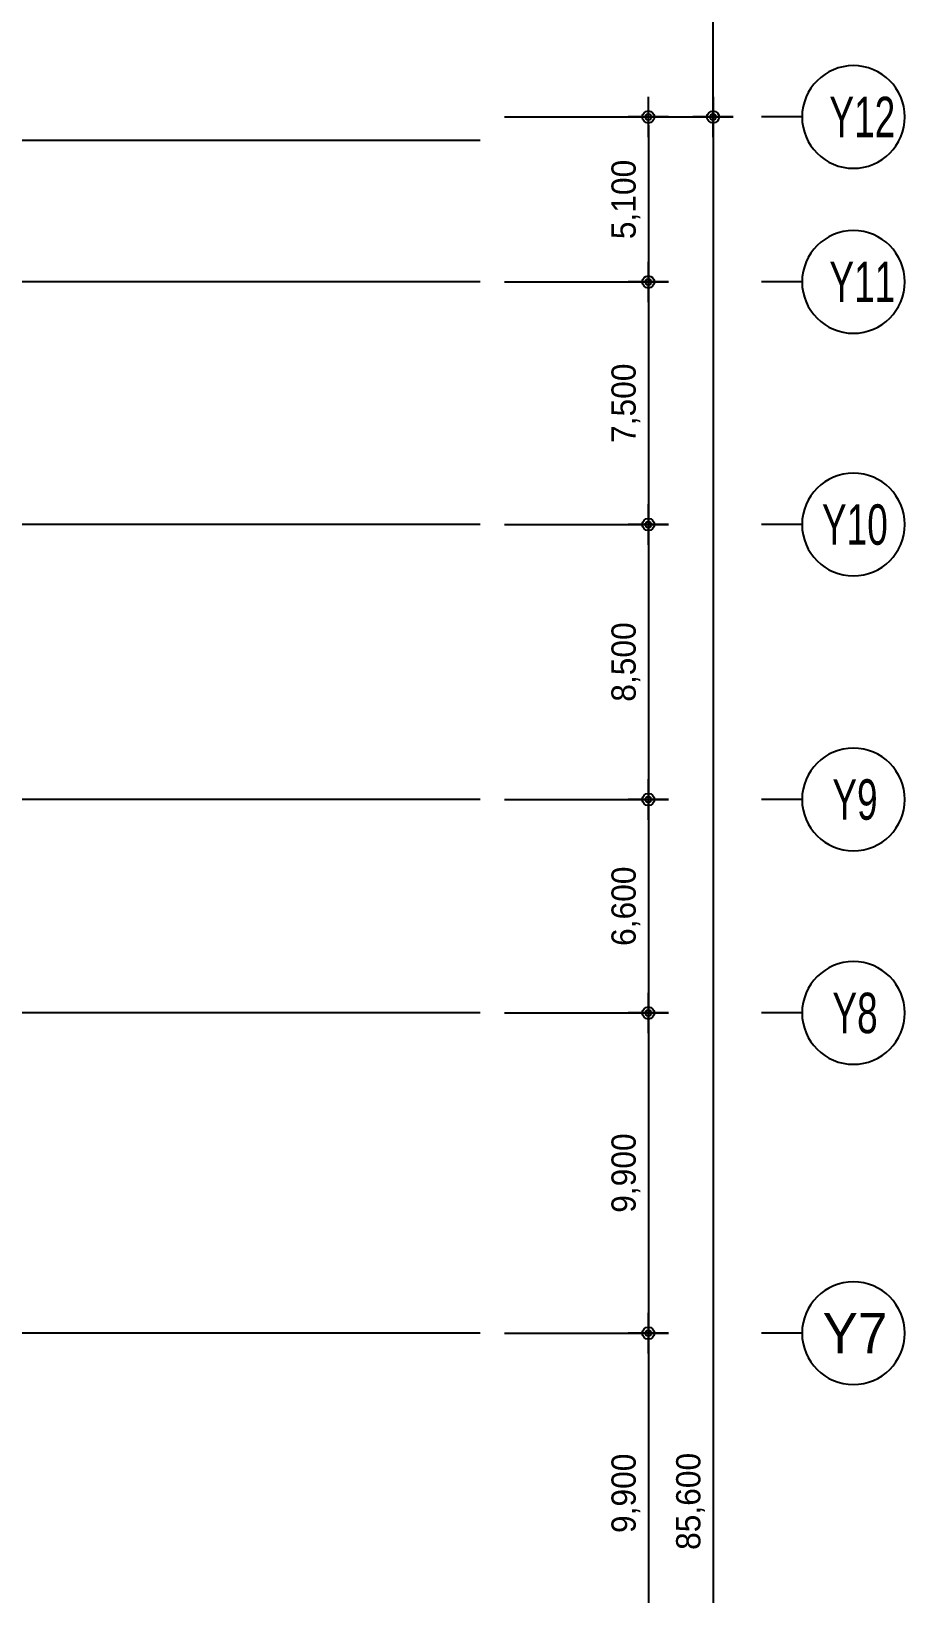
# Model space of a CAD drawing. Header units: metres. Extents: x 630750 to 860239, y 578133 to 726633.
# Drawn here: x 783110 to 810111, y 651255 to 699561 of the extents above; entities that cross this region are included whole.
import ezdxf
from ezdxf.enums import TextEntityAlignment as Align

# ---------------------------------------------------------------- set-up
doc = ezdxf.new("R2010")
doc.units = ezdxf.units.M
doc.header["$LTSCALE"] = 300
doc.layers.get('Defpoints').update_dxf_attribs({"color": 8})
for name, color, linetype in [('A-CEN-1', 1, 'Continuous'), ('A-DIM', 7, 'Continuous'), ('A-GRID-DIMS', 14, 'Continuous'), ('DIM', 7, 'Continuous')]:
    doc.layers.add(name, color=color, linetype=linetype)
doc.styles.add('TEXT(돋음)', font='')
doc.styles.add('돋움', font='')
doc.styles.get('TEXT(돋음)').set_extended_font_data('Dotum')
doc.styles.get('돋움').set_extended_font_data('Dotum')
doc.dimstyles.new('DIM250', dxfattribs={"dimscale": 250, "dimtxt": 3, "dimasz": 1, "dimexe": 2, "dimexo": 3, "dimgap": 1, "dimtad": 1, "dimdec": 0, "dimzin": 0, "dimdsep": 46, "dimlunit": 6, "dimtxsty": 'TEXT(돋음)', "dimblk": 'Z_DOT', "dimcen": 2.5, "dimdle": 2, "dimclrd": 256, "dimclre": 256, "dimclrt": 3, "dimadec": 0, "dimazin": 0, "dimtfac": 1, "dimtdec": 0, "dimtix": 1, "dimtmove": 2, "dimatfit": 3, "dimldrblk": 'Z_DOT', "dimfxl": 1, "dimtolj": 1, "dimtzin": 0, "dimarcsym": 0})

# ---------------------------------------------------------------- blocks, each defined once
blk = doc.blocks.new('Z_DOT')
at = {"layer": 'DIM', "color": 7}
for p, q in [((0, -2.5), (0, 2.5)), ((-2.5, 0), (2.5, 0))]:
    blk.add_line(p, q, dxfattribs=at)
for radius in [0.75, 0.375]:
    blk.add_circle((0, 0), radius, dxfattribs=at)
blk = doc.blocks.new('*D54')
at = {"layer": 'A-DIM', "lineweight": -2, "transparency": 16777216}
for p, q in [((797736, 696910), (804686, 696910)), ((804186, 696660), (804186, 611560)), ((797736, 611310), (804686, 611310))]:
    blk.add_line(p, q, dxfattribs=at)
at = {"layer": 'Defpoints', "color": 0, "transparency": 16777216}
for p in [(796986, 696910), (796986, 611310), (804186, 611310)]:
    blk.add_point(p, dxfattribs=at)
at = {"layer": 'A-DIM', "lineweight": -2, "transparency": 16777216, "xscale": 250, "yscale": 250, "zscale": 250}
for p, rotation in [((804186, 696910), 90), ((804186, 611310), 270)]:
    blk.add_blockref('Z_DOT', p, dxfattribs=dict(at, rotation=rotation))
at = {"layer": 'A-DIM', "color": 3, "transparency": 16777216, "insert": (803489, 654110), "char_height": 750, "attachment_point": 5, "rotation": 90, "style": 'TEXT(돋음)'}
blk.add_mtext('\\A1;85,600', dxfattribs=at)
blk = doc.blocks.new('*D73')
at = {"layer": 'A-DIM', "lineweight": -2, "transparency": 16777216}
for p, q in [((797736, 696910), (802686, 696910)), ((802186, 696660), (802186, 692060)), ((797736, 691810), (802686, 691810))]:
    blk.add_line(p, q, dxfattribs=at)
at = {"layer": 'Defpoints', "color": 0, "transparency": 16777216}
for p in [(796986, 696910), (796986, 691810), (802186, 691810)]:
    blk.add_point(p, dxfattribs=at)
at = {"layer": 'A-DIM', "lineweight": -2, "transparency": 16777216, "xscale": 250, "yscale": 250, "zscale": 250}
for p, rotation in [((802186, 696910), 90), ((802186, 691810), 270)]:
    blk.add_blockref('Z_DOT', p, dxfattribs=dict(at, rotation=rotation))
at = {"layer": 'A-DIM', "color": 3, "transparency": 16777216, "insert": (801489, 694360), "char_height": 750, "attachment_point": 5, "rotation": 90, "style": 'TEXT(돋음)'}
blk.add_mtext('\\A1;5,100', dxfattribs=at)
blk = doc.blocks.new('*D74')
at = {"layer": 'A-DIM', "lineweight": -2, "transparency": 16777216}
for p, q in [((797736, 691810), (802686, 691810)), ((802186, 691560), (802186, 684560)), ((797736, 684310), (802686, 684310))]:
    blk.add_line(p, q, dxfattribs=at)
at = {"layer": 'Defpoints', "color": 0, "transparency": 16777216}
for p in [(796986, 691810), (796986, 684310), (802186, 684310)]:
    blk.add_point(p, dxfattribs=at)
at = {"layer": 'A-DIM', "lineweight": -2, "transparency": 16777216, "xscale": 250, "yscale": 250, "zscale": 250}
for p, rotation in [((802186, 691810), 90), ((802186, 684310), 270)]:
    blk.add_blockref('Z_DOT', p, dxfattribs=dict(at, rotation=rotation))
at = {"layer": 'A-DIM', "color": 3, "transparency": 16777216, "insert": (801489, 688060), "char_height": 750, "attachment_point": 5, "rotation": 90, "style": 'TEXT(돋음)'}
blk.add_mtext('\\A1;7,500', dxfattribs=at)
blk = doc.blocks.new('*D75')
at = {"layer": 'A-DIM', "lineweight": -2, "transparency": 16777216}
for p, q in [((797736, 684310), (802686, 684310)), ((802186, 684060), (802186, 676060)), ((797736, 675810), (802686, 675810))]:
    blk.add_line(p, q, dxfattribs=at)
at = {"layer": 'Defpoints', "color": 0, "transparency": 16777216}
for p in [(796986, 684310), (796986, 675810), (802186, 675810)]:
    blk.add_point(p, dxfattribs=at)
at = {"layer": 'A-DIM', "lineweight": -2, "transparency": 16777216, "xscale": 250, "yscale": 250, "zscale": 250}
for p, rotation in [((802186, 684310), 90), ((802186, 675810), 270)]:
    blk.add_blockref('Z_DOT', p, dxfattribs=dict(at, rotation=rotation))
at = {"layer": 'A-DIM', "color": 3, "transparency": 16777216, "insert": (801489, 680060), "char_height": 750, "attachment_point": 5, "rotation": 90, "style": 'TEXT(돋음)'}
blk.add_mtext('\\A1;8,500', dxfattribs=at)
blk = doc.blocks.new('*D76')
at = {"layer": 'A-DIM', "lineweight": -2, "transparency": 16777216}
for p, q in [((797736, 675810), (802686, 675810)), ((802186, 675560), (802186, 669460)), ((797736, 669210), (802686, 669210))]:
    blk.add_line(p, q, dxfattribs=at)
at = {"layer": 'Defpoints', "color": 0, "transparency": 16777216}
for p in [(796986, 675810), (796986, 669210), (802186, 669210)]:
    blk.add_point(p, dxfattribs=at)
at = {"layer": 'A-DIM', "lineweight": -2, "transparency": 16777216, "xscale": 250, "yscale": 250, "zscale": 250}
for p, rotation in [((802186, 675810), 90), ((802186, 669210), 270)]:
    blk.add_blockref('Z_DOT', p, dxfattribs=dict(at, rotation=rotation))
at = {"layer": 'A-DIM', "color": 3, "transparency": 16777216, "insert": (801489, 672510), "char_height": 750, "attachment_point": 5, "rotation": 90, "style": 'TEXT(돋음)'}
blk.add_mtext('\\A1;6,600', dxfattribs=at)
blk = doc.blocks.new('*D77')
at = {"layer": 'A-DIM', "lineweight": -2, "transparency": 16777216}
for p, q in [((797736, 669210), (802686, 669210)), ((802186, 668960), (802186, 659560)), ((797736, 659310), (802686, 659310))]:
    blk.add_line(p, q, dxfattribs=at)
at = {"layer": 'Defpoints', "color": 0, "transparency": 16777216}
for p in [(796986, 669210), (796986, 659310), (802186, 659310)]:
    blk.add_point(p, dxfattribs=at)
at = {"layer": 'A-DIM', "lineweight": -2, "transparency": 16777216, "xscale": 250, "yscale": 250, "zscale": 250}
for p, rotation in [((802186, 669210), 90), ((802186, 659310), 270)]:
    blk.add_blockref('Z_DOT', p, dxfattribs=dict(at, rotation=rotation))
at = {"layer": 'A-DIM', "color": 3, "transparency": 16777216, "insert": (801489, 664260), "char_height": 750, "attachment_point": 5, "rotation": 90, "style": 'TEXT(돋음)'}
blk.add_mtext('\\A1;9,900', dxfattribs=at)
blk = doc.blocks.new('*D78')
at = {"layer": 'A-DIM', "lineweight": -2, "transparency": 16777216}
for p, q in [((797736, 659310), (802686, 659310)), ((802186, 659060), (802186, 649660)), ((797736, 649410), (802686, 649410))]:
    blk.add_line(p, q, dxfattribs=at)
at = {"layer": 'Defpoints', "color": 0, "transparency": 16777216}
for p in [(796986, 659310), (796986, 649410), (802186, 649410)]:
    blk.add_point(p, dxfattribs=at)
at = {"layer": 'A-DIM', "lineweight": -2, "transparency": 16777216, "xscale": 250, "yscale": 250, "zscale": 250}
for p, rotation in [((802186, 659310), 90), ((802186, 649410), 270)]:
    blk.add_blockref('Z_DOT', p, dxfattribs=dict(at, rotation=rotation))
at = {"layer": 'A-DIM', "color": 3, "transparency": 16777216, "insert": (801489, 654360), "char_height": 750, "attachment_point": 5, "rotation": 90, "style": 'TEXT(돋음)'}
blk.add_mtext('\\A1;9,900', dxfattribs=at)
blk = doc.blocks.new('*D95')
at = {"layer": 'A-DIM', "lineweight": -2, "transparency": 16777216}
for p, q in [((797736, 713808), (804686, 713808)), ((804186, 697160), (804186, 713558)), ((797736, 696910), (804686, 696910))]:
    blk.add_line(p, q, dxfattribs=at)
at = {"layer": 'Defpoints', "color": 0, "transparency": 16777216}
for p in [(796986, 713808), (804186, 713808), (796986, 696910)]:
    blk.add_point(p, dxfattribs=at)
at = {"layer": 'A-DIM', "lineweight": -2, "transparency": 16777216, "xscale": 250, "yscale": 250, "zscale": 250}
for p, rotation in [((804186, 713808), 90), ((804186, 696910), 270)]:
    blk.add_blockref('Z_DOT', p, dxfattribs=dict(at, rotation=rotation))
at = {"layer": 'A-DIM', "color": 3, "transparency": 16777216, "insert": (803489, 705359), "char_height": 750, "attachment_point": 5, "rotation": 90, "style": 'TEXT(돋음)'}
blk.add_mtext('\\A1;16,898', dxfattribs=at)
blk = doc.blocks.new('주열마킹')
blk.add_line((0, 5), (0, 0))
blk.add_circle((0, 11.35), 6.35)
at = {"color": 3, "style": '돋움'}
blk.add_attdef('NO', text='', height=5, dxfattribs=at).set_placement((0, 11.35), align=Align.MIDDLE_CENTER)
blk = doc.blocks.new('*D127')
at = {"layer": 'A-DIM', "lineweight": -2, "transparency": 16777216}
for p, q in [((797736, 696910), (804686, 696910)), ((804186, 696660), (804186, 611560)), ((797736, 611310), (804686, 611310))]:
    blk.add_line(p, q, dxfattribs=at)
at = {"layer": 'Defpoints', "color": 0, "transparency": 16777216}
for p in [(796986, 696910), (796986, 611310), (804186, 611310)]:
    blk.add_point(p, dxfattribs=at)
at = {"layer": 'A-DIM', "lineweight": -2, "transparency": 16777216, "xscale": 250, "yscale": 250, "zscale": 250}
for p, rotation in [((804186, 696910), 90), ((804186, 611310), 270)]:
    blk.add_blockref('Z_DOT', p, dxfattribs=dict(at, rotation=rotation))
at = {"layer": 'A-DIM', "color": 3, "transparency": 16777216, "insert": (803489, 654110), "char_height": 750, "attachment_point": 5, "rotation": 90, "style": 'TEXT(돋음)'}
blk.add_mtext('\\A1;85,600', dxfattribs=at)
blk = doc.blocks.new('*D146')
at = {"layer": 'A-DIM', "lineweight": -2, "transparency": 16777216}
for p, q in [((797736, 696910), (802686, 696910)), ((802186, 696660), (802186, 692060)), ((797736, 691810), (802686, 691810))]:
    blk.add_line(p, q, dxfattribs=at)
at = {"layer": 'Defpoints', "color": 0, "transparency": 16777216}
for p in [(796986, 696910), (796986, 691810), (802186, 691810)]:
    blk.add_point(p, dxfattribs=at)
at = {"layer": 'A-DIM', "lineweight": -2, "transparency": 16777216, "xscale": 250, "yscale": 250, "zscale": 250}
for p, rotation in [((802186, 696910), 90), ((802186, 691810), 270)]:
    blk.add_blockref('Z_DOT', p, dxfattribs=dict(at, rotation=rotation))
at = {"layer": 'A-DIM', "color": 3, "transparency": 16777216, "insert": (801489, 694360), "char_height": 750, "attachment_point": 5, "rotation": 90, "style": 'TEXT(돋음)'}
blk.add_mtext('\\A1;5,100', dxfattribs=at)
blk = doc.blocks.new('*D147')
at = {"layer": 'A-DIM', "lineweight": -2, "transparency": 16777216}
for p, q in [((797736, 691810), (802686, 691810)), ((802186, 691560), (802186, 684560)), ((797736, 684310), (802686, 684310))]:
    blk.add_line(p, q, dxfattribs=at)
at = {"layer": 'Defpoints', "color": 0, "transparency": 16777216}
for p in [(796986, 691810), (796986, 684310), (802186, 684310)]:
    blk.add_point(p, dxfattribs=at)
at = {"layer": 'A-DIM', "lineweight": -2, "transparency": 16777216, "xscale": 250, "yscale": 250, "zscale": 250}
for p, rotation in [((802186, 691810), 90), ((802186, 684310), 270)]:
    blk.add_blockref('Z_DOT', p, dxfattribs=dict(at, rotation=rotation))
at = {"layer": 'A-DIM', "color": 3, "transparency": 16777216, "insert": (801489, 688060), "char_height": 750, "attachment_point": 5, "rotation": 90, "style": 'TEXT(돋음)'}
blk.add_mtext('\\A1;7,500', dxfattribs=at)
blk = doc.blocks.new('*D148')
at = {"layer": 'A-DIM', "lineweight": -2, "transparency": 16777216}
for p, q in [((797736, 684310), (802686, 684310)), ((802186, 684060), (802186, 676060)), ((797736, 675810), (802686, 675810))]:
    blk.add_line(p, q, dxfattribs=at)
at = {"layer": 'Defpoints', "color": 0, "transparency": 16777216}
for p in [(796986, 684310), (796986, 675810), (802186, 675810)]:
    blk.add_point(p, dxfattribs=at)
at = {"layer": 'A-DIM', "lineweight": -2, "transparency": 16777216, "xscale": 250, "yscale": 250, "zscale": 250}
for p, rotation in [((802186, 684310), 90), ((802186, 675810), 270)]:
    blk.add_blockref('Z_DOT', p, dxfattribs=dict(at, rotation=rotation))
at = {"layer": 'A-DIM', "color": 3, "transparency": 16777216, "insert": (801489, 680060), "char_height": 750, "attachment_point": 5, "rotation": 90, "style": 'TEXT(돋음)'}
blk.add_mtext('\\A1;8,500', dxfattribs=at)
blk = doc.blocks.new('*D149')
at = {"layer": 'A-DIM', "lineweight": -2, "transparency": 16777216}
for p, q in [((797736, 675810), (802686, 675810)), ((802186, 675560), (802186, 669460)), ((797736, 669210), (802686, 669210))]:
    blk.add_line(p, q, dxfattribs=at)
at = {"layer": 'Defpoints', "color": 0, "transparency": 16777216}
for p in [(796986, 675810), (796986, 669210), (802186, 669210)]:
    blk.add_point(p, dxfattribs=at)
at = {"layer": 'A-DIM', "lineweight": -2, "transparency": 16777216, "xscale": 250, "yscale": 250, "zscale": 250}
for p, rotation in [((802186, 675810), 90), ((802186, 669210), 270)]:
    blk.add_blockref('Z_DOT', p, dxfattribs=dict(at, rotation=rotation))
at = {"layer": 'A-DIM', "color": 3, "transparency": 16777216, "insert": (801489, 672510), "char_height": 750, "attachment_point": 5, "rotation": 90, "style": 'TEXT(돋음)'}
blk.add_mtext('\\A1;6,600', dxfattribs=at)
blk = doc.blocks.new('*D150')
at = {"layer": 'A-DIM', "lineweight": -2, "transparency": 16777216}
for p, q in [((797736, 669210), (802686, 669210)), ((802186, 668960), (802186, 659560)), ((797736, 659310), (802686, 659310))]:
    blk.add_line(p, q, dxfattribs=at)
at = {"layer": 'Defpoints', "color": 0, "transparency": 16777216}
for p in [(796986, 669210), (796986, 659310), (802186, 659310)]:
    blk.add_point(p, dxfattribs=at)
at = {"layer": 'A-DIM', "lineweight": -2, "transparency": 16777216, "xscale": 250, "yscale": 250, "zscale": 250}
for p, rotation in [((802186, 669210), 90), ((802186, 659310), 270)]:
    blk.add_blockref('Z_DOT', p, dxfattribs=dict(at, rotation=rotation))
at = {"layer": 'A-DIM', "color": 3, "transparency": 16777216, "insert": (801489, 664260), "char_height": 750, "attachment_point": 5, "rotation": 90, "style": 'TEXT(돋음)'}
blk.add_mtext('\\A1;9,900', dxfattribs=at)
blk = doc.blocks.new('*D151')
at = {"layer": 'A-DIM', "lineweight": -2, "transparency": 16777216}
for p, q in [((797736, 659310), (802686, 659310)), ((802186, 659060), (802186, 649660)), ((797736, 649410), (802686, 649410))]:
    blk.add_line(p, q, dxfattribs=at)
at = {"layer": 'Defpoints', "color": 0, "transparency": 16777216}
for p in [(796986, 659310), (796986, 649410), (802186, 649410)]:
    blk.add_point(p, dxfattribs=at)
at = {"layer": 'A-DIM', "lineweight": -2, "transparency": 16777216, "xscale": 250, "yscale": 250, "zscale": 250}
for p, rotation in [((802186, 659310), 90), ((802186, 649410), 270)]:
    blk.add_blockref('Z_DOT', p, dxfattribs=dict(at, rotation=rotation))
at = {"layer": 'A-DIM', "color": 3, "transparency": 16777216, "insert": (801489, 654360), "char_height": 750, "attachment_point": 5, "rotation": 90, "style": 'TEXT(돋음)'}
blk.add_mtext('\\A1;9,900', dxfattribs=at)
blk = doc.blocks.new('*D168')
at = {"layer": 'A-DIM', "lineweight": -2, "transparency": 16777216}
for p, q in [((797736, 713808), (804686, 713808)), ((804186, 697160), (804186, 713558)), ((797736, 696910), (804686, 696910))]:
    blk.add_line(p, q, dxfattribs=at)
at = {"layer": 'Defpoints', "color": 0, "transparency": 16777216}
for p in [(796986, 713808), (804186, 713808), (796986, 696910)]:
    blk.add_point(p, dxfattribs=at)
at = {"layer": 'A-DIM', "lineweight": -2, "transparency": 16777216, "xscale": 250, "yscale": 250, "zscale": 250}
for p, rotation in [((804186, 713808), 90), ((804186, 696910), 270)]:
    blk.add_blockref('Z_DOT', p, dxfattribs=dict(at, rotation=rotation))
at = {"layer": 'A-DIM', "color": 3, "transparency": 16777216, "insert": (803489, 705359), "char_height": 750, "attachment_point": 5, "rotation": 90, "style": 'TEXT(돋음)'}
blk.add_mtext('\\A1;16,898', dxfattribs=at)

msp = doc.modelspace()

# ---------------------------------------------------------------- linework, layer by layer
at = {"layer": 'A-CEN-1', "linetype": 'Continuous'}
for p, q in [((796986.4, 696181.7), (657202.6, 696181.7)), ((796986.4, 691810.2), (657202.6, 691810.2)), ((796986.4, 684310.2), (657202.6, 684310.2)), ((796986.4, 675810.2), (657202.6, 675810.2)), ((796986.4, 669210.2), (657202.6, 669210.2)), ((796986.4, 659310.2), (657202.6, 659310.2))]:
    msp.add_line(p, q, dxfattribs=at)

# ---------------------------------------------------------------- block references
at = {"layer": 'A-GRID-DIMS'}
ref = msp.add_blockref('주열마킹', (805686.4, 696910.2), dxfattribs=dict(at, xscale=-250.0000000008149, yscale=250, zscale=250, rotation=269.9999997677735))
ref.add_attrib('NO', 'Y12', dxfattribs={"layer": '0', "color": 3, "height": 1250, "rotation": 360, "style": '돋움', "width": 0.7}).set_placement((808799.3, 696910.2, 0), align=Align.MIDDLE_CENTER)
ref = msp.add_blockref('주열마킹', (805686.4, 696910.2), dxfattribs=dict(at, xscale=-250.0000000008149, yscale=250, zscale=250, rotation=269.9999997677735))
ref.add_attrib('NO', 'Y12', dxfattribs={"layer": '0', "color": 3, "height": 1250, "rotation": 360, "style": '돋움', "width": 0.7}).set_placement((808799.3, 696910.2, 0), align=Align.MIDDLE_CENTER)
ref = msp.add_blockref('주열마킹', (805686.4, 691810.2), dxfattribs=dict(at, xscale=-250.0000000008149, yscale=250, zscale=250, rotation=269.9999997677735))
ref.add_attrib('NO', 'Y11', dxfattribs={"layer": '0', "color": 3, "height": 1250, "rotation": 360, "style": '돋움', "width": 0.7}).set_placement((808799.3, 691810.2, 0), align=Align.MIDDLE_CENTER)
ref = msp.add_blockref('주열마킹', (805686.4, 691810.2), dxfattribs=dict(at, xscale=-250.0000000008149, yscale=250, zscale=250, rotation=269.9999997677735))
ref.add_attrib('NO', 'Y11', dxfattribs={"layer": '0', "color": 3, "height": 1250, "rotation": 360, "style": '돋움', "width": 0.7}).set_placement((808799.3, 691810.2, 0), align=Align.MIDDLE_CENTER)
ref = msp.add_blockref('주열마킹', (805686.4, 684310.2), dxfattribs=dict(at, xscale=-250.0000000008149, yscale=250, zscale=250, rotation=269.9999997677735))
ref.add_attrib('NO', 'Y10', dxfattribs={"layer": '0', "color": 3, "height": 1250, "rotation": 360, "style": '돋움', "width": 0.7}).set_placement((808570.2, 684310.2, 0), align=Align.MIDDLE_CENTER)
ref = msp.add_blockref('주열마킹', (805686.4, 684310.2), dxfattribs=dict(at, xscale=-250.0000000008149, yscale=250, zscale=250, rotation=269.9999997677735))
ref.add_attrib('NO', 'Y10', dxfattribs={"layer": '0', "color": 3, "height": 1250, "rotation": 360, "style": '돋움', "width": 0.7}).set_placement((808570.2, 684310.2, 0), align=Align.MIDDLE_CENTER)
ref = msp.add_blockref('주열마킹', (805686.3, 675810.2), dxfattribs=dict(at, xscale=-250.0000000008149, yscale=250, zscale=250, rotation=269.9999997677735))
ref.add_attrib('NO', 'Y9', dxfattribs={"layer": '0', "color": 3, "height": 1250, "rotation": 360, "style": '돋움', "width": 0.7}).set_placement((808572.5, 675810.2, 0), align=Align.MIDDLE_CENTER)
ref = msp.add_blockref('주열마킹', (805686.3, 675810.2), dxfattribs=dict(at, xscale=-250.0000000008149, yscale=250, zscale=250, rotation=269.9999997677735))
ref.add_attrib('NO', 'Y9', dxfattribs={"layer": '0', "color": 3, "height": 1250, "rotation": 360, "style": '돋움', "width": 0.7}).set_placement((808572.5, 675810.2, 0), align=Align.MIDDLE_CENTER)
ref = msp.add_blockref('주열마킹', (805686.3, 669210.2), dxfattribs=dict(at, xscale=-250.0000000008149, yscale=250, zscale=250, rotation=269.9999997677735))
ref.add_attrib('NO', 'Y8', dxfattribs={"layer": '0', "color": 3, "height": 1250, "rotation": 360, "style": '돋움', "width": 0.7}).set_placement((808574.9, 669210.2, 0), align=Align.MIDDLE_CENTER)
ref = msp.add_blockref('주열마킹', (805686.3, 669210.2), dxfattribs=dict(at, xscale=-250.0000000008149, yscale=250, zscale=250, rotation=269.9999997677735))
ref.add_attrib('NO', 'Y8', dxfattribs={"layer": '0', "color": 3, "height": 1250, "rotation": 360, "style": '돋움', "width": 0.7}).set_placement((808574.9, 669210.2, 0), align=Align.MIDDLE_CENTER)
ref = msp.add_blockref('주열마킹', (805686.3, 659310.2), dxfattribs=dict(at, xscale=-250.0000000008149, yscale=250, zscale=250, rotation=269.9999997677735))
ref.add_attrib('NO', 'Y7', dxfattribs={"layer": '0', "color": 3, "height": 1250, "rotation": 360, "style": '돋움'}).set_placement((808572.5, 659310.2, 0), align=Align.MIDDLE_CENTER)
ref = msp.add_blockref('주열마킹', (805686.3, 659310.2), dxfattribs=dict(at, xscale=-250.0000000008149, yscale=250, zscale=250, rotation=269.9999997677735))
ref.add_attrib('NO', 'Y7', dxfattribs={"layer": '0', "color": 3, "height": 1250, "rotation": 360, "style": '돋움'}).set_placement((808572.5, 659310.2, 0), align=Align.MIDDLE_CENTER)

# ---------------------------------------------------------------- dimensions: what is measured, and where the dimension line sits
at = {"layer": 'A-DIM'}
for base, p1, p2, angle, picture, middle in [((804186.4, 713808.5), (796986.4, 696910.2), (796986.4, 713808.5), 270, '*D95', (803488.6, 705359.3)), ((804186.4, 713808.5), (796986.4, 696910.2), (796986.4, 713808.5), 270, '*D168', (803488.6, 705359.3)), ((804186.4, 611310.2), (796986.4, 696910.2), (796986.4, 611310.2), 90, '*D54', (803488.6, 654110.2)), ((802186.4, 691810.2), (796986.4, 696910.2), (796986.4, 691810.2), 90, '*D73', (801488.6, 694360.2)), ((804186.4, 611310.2), (796986.4, 696910.2), (796986.4, 611310.2), 90, '*D127', (803488.6, 654110.2)), ((802186.4, 691810.2), (796986.4, 696910.2), (796986.4, 691810.2), 90, '*D146', (801488.6, 694360.2)), ((802186.4, 684310.2), (796986.4, 691810.2), (796986.4, 684310.2), 90, '*D74', (801488.6, 688060.2)), ((802186.4, 684310.2), (796986.4, 691810.2), (796986.4, 684310.2), 90, '*D147', (801488.6, 688060.2)), ((802186.4, 675810.2), (796986.4, 684310.2), (796986.4, 675810.2), 90, '*D75', (801488.6, 680060.2)), ((802186.4, 675810.2), (796986.4, 684310.2), (796986.4, 675810.2), 90, '*D148', (801488.6, 680060.2)), ((802186.4, 669210.2), (796986.4, 675810.2), (796986.4, 669210.2), 90, '*D76', (801488.6, 672510.2)), ((802186.4, 669210.2), (796986.4, 675810.2), (796986.4, 669210.2), 90, '*D149', (801488.6, 672510.2)), ((802186.4, 659310.2), (796986.4, 669210.2), (796986.4, 659310.2), 90, '*D77', (801488.6, 664260.2)), ((802186.4, 659310.2), (796986.4, 669210.2), (796986.4, 659310.2), 90, '*D150', (801488.6, 664260.2)), ((802186.4, 649410.2), (796986.4, 659310.2), (796986.4, 649410.2), 90, '*D78', (801488.6, 654360.2)), ((802186.4, 649410.2), (796986.4, 659310.2), (796986.4, 649410.2), 90, '*D151', (801488.6, 654360.2))]:
    dim = msp.add_linear_dim(base=base, p1=p1, p2=p2, angle=angle, dimstyle='DIM250', dxfattribs=at)
    dim.commit()
    dim.dimension.update_dxf_attribs({"geometry": picture, "text_midpoint": middle})

doc.saveas('drawing.dxf')
